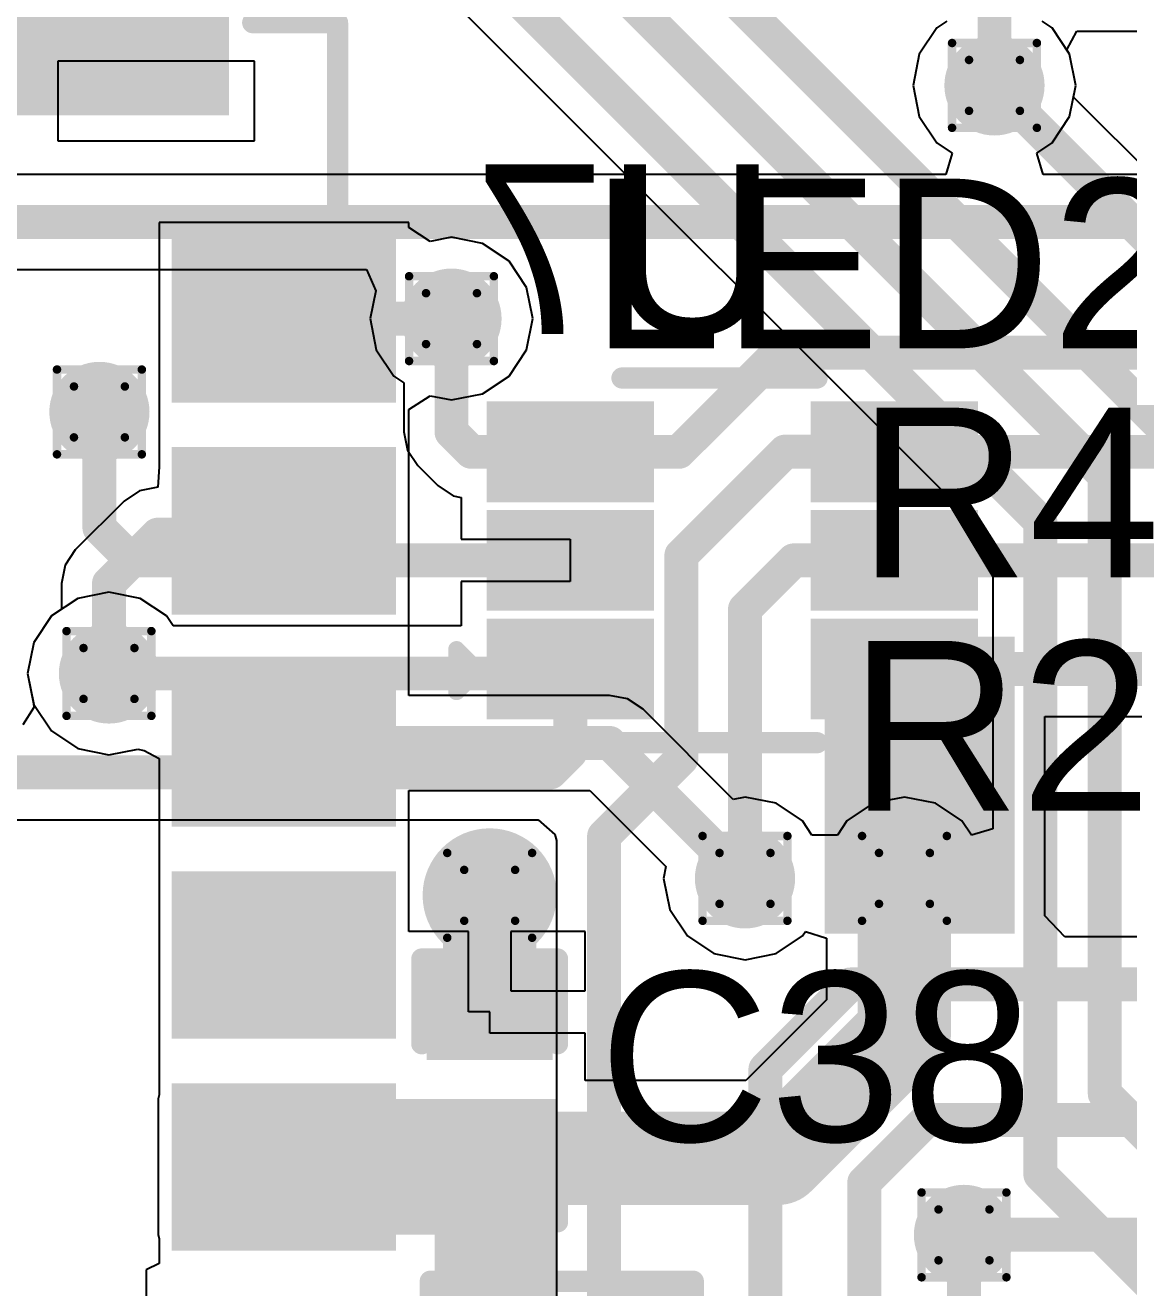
# Model space of a CAD drawing. Header units: inches. Extents: x -8 to 208, y -3 to 109.
# Drawn here: x 13.42 to 20.03, y 31.56 to 39.12 of the extents above; entities that cross this region are included whole.
import ezdxf

# ---------------------------------------------------------------- set-up
doc = ezdxf.new("R2010")
doc.units = ezdxf.units.IN
for name, color, linetype in [('BottomLayer', 5, 'Continuous'), ('BottomOverlay', 54, 'Continuous'), ('BottomPaste', 16, 'Continuous'), ('BottomSolder', 6, 'Continuous'), ('DrillDrawing', 1, 'Continuous'), ('TopLayer', 1, 'Continuous'), ('TopOverlay', 2, 'Continuous'), ('TopPaste', 8, 'Continuous'), ('TopSolder', 216, 'Continuous'), ('ViaHoleLayer', 16, 'Continuous')]:
    doc.layers.add(name, color=color, linetype=linetype)
doc.styles.add('Arial', font='', dxfattribs={"height": 0.2})
doc.styles.get('Arial').set_extended_font_data('Arial')

# ---------------------------------------------------------------- blocks, each defined once
blk = doc.blocks.new('XKNANO_113_9')
at = {"layer": 'TopLayer'}
for points in [[(-5.23000097, 7.31000189), (-4.43000003, 7.31000189), (-4.43000003, 6.17000163), (-5.23000097, 6.17000163)], [(-3.96000097, 7.31000189), (-3.16000003, 7.31000189), (-3.16000003, 6.17000163), (-3.96000097, 6.17000163)], [(-2.69000097, 7.31000189), (-1.89000003, 7.31000189), (-1.89000003, 6.17000163), (-2.69000097, 6.17000163)], [(-1.42000097, 7.31000189), (-0.6200000299999999, 7.31000189), (-0.6200000299999999, 6.17000163), (-1.42000097, 6.17000163)], [(-0.15000097, 7.31000189), (0.64999997, 7.31000189), (0.64999997, 6.17000163), (-0.15000097, 6.17000163)], [(-6.850000269999999, 6.31000262), (-6.149999129999999, 6.31000262), (-6.149999129999999, 4.21000174), (-6.850000269999999, 4.21000174)]]:
    blk.add_hatch(color=1, dxfattribs=at).paths.add_polyline_path(points)
at = {"layer": 'TopPaste'}
for points in [[(-5.23000097, 7.31000189), (-4.43000003, 7.31000189), (-4.43000003, 6.17000163), (-5.23000097, 6.17000163)], [(-3.96000097, 7.31000189), (-3.16000003, 7.31000189), (-3.16000003, 6.17000163), (-3.96000097, 6.17000163)], [(-2.69000097, 7.31000189), (-1.89000003, 7.31000189), (-1.89000003, 6.17000163), (-2.69000097, 6.17000163)], [(-1.42000097, 7.31000189), (-0.6200000299999999, 7.31000189), (-0.6200000299999999, 6.17000163), (-1.42000097, 6.17000163)], [(-0.15000097, 7.31000189), (0.64999997, 7.31000189), (0.64999997, 6.17000163), (-0.15000097, 6.17000163)], [(-6.850000269999999, 6.31000262), (-6.149999129999999, 6.31000262), (-6.149999129999999, 4.21000174), (-6.850000269999999, 4.21000174)]]:
    blk.add_hatch(color=8, dxfattribs=at).paths.add_polyline_path(points)
at = {"layer": 'TopSolder'}
for points in [[(-5.331600969999999, 7.41160189), (-4.328400029999999, 7.41160189), (-4.328400029999999, 6.068401629999999), (-5.331600969999999, 6.068401629999999)], [(-4.06160097, 7.41160189), (-3.05840003, 7.41160189), (-3.05840003, 6.068401629999999), (-4.06160097, 6.068401629999999)], [(-2.79160097, 7.41160189), (-1.78840003, 7.41160189), (-1.78840003, 6.068401629999999), (-2.79160097, 6.068401629999999)], [(-1.52160097, 7.41160189), (-0.5184000299999999, 7.41160189), (-0.5184000299999999, 6.068401629999999), (-1.52160097, 6.068401629999999)], [(-0.25160097, 7.41160189), (0.75159997, 7.41160189), (0.75159997, 6.068401629999999), (-0.25160097, 6.068401629999999)], [(-6.951600269999999, 6.41160262), (-6.04839913, 6.41160262), (-6.04839913, 4.10840174), (-6.951600269999999, 4.10840174)]]:
    blk.add_hatch(color=216, dxfattribs=at).paths.add_polyline_path(points)
at = {"layer": 'TopOverlay', "const_width": 0.127}
for points in [[(-5.460999999999999, 7.0612), (-6.604, 7.0612)], [(-6.604, 6.553199999999999), (-6.604, 7.0612)]]:
    blk.add_lwpolyline(points, dxfattribs=at)
at = {"layer": 'TopOverlay', "const_width": 0.0635}
for points in [[(-6.635749999999999, 7.0612, 1), (-6.572249999999999, 7.0612, 1)], [(-6.635749999999999, 7.0612, 1), (-6.572249999999999, 7.0612, 1)], [(-5.49275, 7.0612, 1), (-5.42925, 7.0612, 1)], [(-6.635749999999999, 6.553199999999999, 1), (-6.572249999999999, 6.553199999999999, 1)]]:
    blk.add_lwpolyline(points, format="xyb", close=True, dxfattribs=at)
blk = doc.blocks.new('SOT_363_B_17')
at = {"layer": 'BottomLayer'}
for points in [[(-1.37000107, 0.4499991), (-1.37000107, 0.8499983), (-0.57000013, 0.8499983), (-0.57000013, 0.4499991)], [(0.57000013, 0.4499991), (0.57000013, 0.8499983), (1.37000107, 0.8499983), (1.37000107, 0.4499991)], [(-1.37000107, -0.1999996), (-1.37000107, 0.1999996), (-0.57000013, 0.1999996), (-0.57000013, -0.1999996)], [(0.57000013, -0.2000021399999999), (0.57000013, 0.19999706), (1.37000107, 0.1999970599999999), (1.37000107, -0.2000021400000001)], [(-1.37000107, -0.8500008399999999), (-1.37000107, -0.4500016399999999), (-0.57000013, -0.4500016399999999), (-0.57000013, -0.8500008399999999)], [(0.57000013, -0.8500008399999999), (0.57000013, -0.4500016399999999), (1.37000107, -0.4500016399999999), (1.37000107, -0.8500008399999999)]]:
    blk.add_hatch(color=5, dxfattribs=at).paths.add_polyline_path(points)
at = {"layer": 'BottomPaste'}
for points in [[(-1.37000107, 0.4499991), (-1.37000107, 0.8499983), (-0.57000013, 0.8499983), (-0.57000013, 0.4499991)], [(0.57000013, 0.4499991), (0.57000013, 0.8499983), (1.37000107, 0.8499983), (1.37000107, 0.4499991)], [(-1.37000107, -0.1999996), (-1.37000107, 0.1999996), (-0.57000013, 0.1999996), (-0.57000013, -0.1999996)], [(0.57000013, -0.2000021399999999), (0.57000013, 0.19999706), (1.37000107, 0.1999970599999999), (1.37000107, -0.2000021400000001)], [(-1.37000107, -0.8500008399999999), (-1.37000107, -0.4500016399999999), (-0.57000013, -0.4500016399999999), (-0.57000013, -0.8500008399999999)], [(0.57000013, -0.8500008399999999), (0.57000013, -0.4500016399999999), (1.37000107, -0.4500016399999999), (1.37000107, -0.8500008399999999)]]:
    blk.add_hatch(color=16, dxfattribs=at).paths.add_polyline_path(points)
at = {"layer": 'BottomSolder'}
for points in [[(-1.47160107, 0.3483991), (-1.47160107, 0.9515982999999999), (-0.46840013, 0.9515982999999999), (-0.46840013, 0.3483991)], [(0.46840013, 0.3483991), (0.46840013, 0.9515982999999999), (1.47160107, 0.9515982999999999), (1.47160107, 0.3483991)], [(-1.47160107, -0.3015996), (-1.47160107, 0.3015996), (-0.46840013, 0.3015996), (-0.46840013, -0.3015996)], [(0.46840013, -0.30160214), (0.46840013, 0.30159706), (1.47160107, 0.3015970599999999), (1.47160107, -0.30160214)], [(-1.47160107, -0.95160084), (-1.47160107, -0.34840164), (-0.46840013, -0.34840164), (-0.46840013, -0.95160084)], [(0.46840013, -0.95160084), (0.46840013, -0.34840164), (1.47160107, -0.34840164), (1.47160107, -0.95160084)]]:
    blk.add_hatch(color=6, dxfattribs=at).paths.add_polyline_path(points)
at = {"layer": 'BottomOverlay'}
for points, const_width in [([(-0.6604, 1.09219746), (0.508, 1.09219746)], 0.127), ([(-1.651, -0.5334), (-1.524, -0.6604)], 0.0999998), ([(-1.651, -0.7874), (-1.651, -0.5334)], 0.0999998), ([(-1.651, -0.7874), (-1.524, -0.6604)], 0.0999998), ([(-0.6604, -1.0922), (0.508, -1.0922)], 0.127)]:
    blk.add_lwpolyline(points, dxfattribs=dict(at, const_width=const_width))
for points, const_width in [([(-0.6921499999999999, 1.09219746, 1), (-0.62865, 1.09219746, 1)], 0.0635), ([(0.47625, 1.09219746, 1), (0.5397500000000001, 1.09219746, 1)], 0.0635), ([(-1.67599868, -0.5334, 1), (-1.62600132, -0.5334, 1)], 0.0499999), ([(-1.67599868, -0.5334, 1), (-1.62600132, -0.5334, 1)], 0.0499999), ([(-1.54899868, -0.6604, 1), (-1.49900132, -0.6604, 1)], 0.0499999), ([(-1.54899868, -0.6604, 1), (-1.49900132, -0.6604, 1)], 0.0499999), ([(-1.67599868, -0.7874, 1), (-1.62600132, -0.7874, 1)], 0.0499999), ([(-1.67599868, -0.7874, 1), (-1.62600132, -0.7874, 1)], 0.0499999), ([(-0.6921499999999999, -1.0922, 1), (-0.62865, -1.0922, 1)], 0.0635), ([(0.47625, -1.0922, 1), (0.5397500000000001, -1.0922, 1)], 0.0635)]:
    blk.add_lwpolyline(points, format="xyb", close=True, dxfattribs=dict(at, const_width=const_width))
blk = doc.blocks.new('R___0402_44')
at = {"layer": 'TopLayer'}
for points in [[(-0.6985, -0.3175), (-0.6985, 0.3175), (-0.2412999999999999, 0.3175), (-0.2413, -0.3175)], [(0.2412999999999999, -0.3175), (0.2413, 0.3175), (0.6985, 0.3175), (0.6985, -0.3175)]]:
    blk.add_hatch(color=1, dxfattribs=at).paths.add_polyline_path(points)
at = {"layer": 'TopPaste'}
for points in [[(-0.6985, -0.3175), (-0.6985, 0.3175), (-0.2412999999999999, 0.3175), (-0.2413, -0.3175)], [(0.2412999999999999, -0.3175), (0.2413, 0.3175), (0.6985, 0.3175), (0.6985, -0.3175)]]:
    blk.add_hatch(color=8, dxfattribs=at).paths.add_polyline_path(points)
at = {"layer": 'TopSolder'}
for points in [[(-0.75350116, -0.37250116), (-0.75350116, 0.37250116), (-0.1862988399999999, 0.37250116), (-0.18629884, -0.37250116)], [(0.1862988399999999, -0.37250116), (0.18629884, 0.37250116), (0.75350116, 0.37250116), (0.75350116, -0.37250116)]]:
    blk.add_hatch(color=216, dxfattribs=at).paths.add_polyline_path(points)
at = {"layer": 'TopOverlay'}
for points, const_width in [([(-0.7874, -0.4064), (-0.7874, 0.4064)], 0.127), ([(-0.7874, 0.4064), (0.7874, 0.4064)], 0.127), ([(0.7874, -0.4064), (0.7874, 0.4064)], 0.127), ([(-0.7874, -0.4064), (0.7874, -0.4064)], 0.127), ([(-0.8128, -0.4318), (0.8128, -0.4318)], 0.0032258)]:
    blk.add_lwpolyline(points, dxfattribs=dict(at, const_width=const_width))
for points, const_width in [([(-0.8191499999999999, 0.4064, 1), (-0.7556499999999999, 0.4064, 1)], 0.0635), ([(-0.8191499999999999, 0.4064, 1), (-0.7556499999999999, 0.4064, 1)], 0.0635), ([(0.7556499999999999, 0.4064, 1), (0.8191499999999999, 0.4064, 1)], 0.0635), ([(0.7556499999999999, 0.4064, 1), (0.8191499999999999, 0.4064, 1)], 0.0635), ([(-0.8191499999999999, -0.4064, 1), (-0.7556499999999999, -0.4064, 1)], 0.0635), ([(-0.8191499999999999, -0.4064, 1), (-0.7556499999999999, -0.4064, 1)], 0.0635), ([(0.7556499999999999, -0.4064, 1), (0.8191499999999999, -0.4064, 1)], 0.0635), ([(0.7556499999999999, -0.4064, 1), (0.8191499999999999, -0.4064, 1)], 0.0635), ([(-0.81360518, -0.4318, 1), (-0.8119948199999999, -0.4318, 1)], 0.0016129), ([(0.8119948199999999, -0.4318, 1), (0.81360518, -0.4318, 1)], 0.0016129)]:
    blk.add_lwpolyline(points, format="xyb", close=True, dxfattribs=dict(at, const_width=const_width))
blk = doc.blocks.new('C___0402_122')
at = {"layer": 'TopLayer'}
for points in [[(-0.6985, -0.3175), (-0.6985, 0.3175), (-0.2412999999999999, 0.3175), (-0.2413, -0.3175)], [(0.2412999999999999, -0.3175), (0.2413, 0.3175), (0.6985, 0.3175), (0.6985, -0.3175)]]:
    blk.add_hatch(color=1, dxfattribs=at).paths.add_polyline_path(points)
at = {"layer": 'TopPaste'}
for points in [[(-0.6985, -0.3175), (-0.6985, 0.3175), (-0.2412999999999999, 0.3175), (-0.2413, -0.3175)], [(0.2412999999999999, -0.3175), (0.2413, 0.3175), (0.6985, 0.3175), (0.6985, -0.3175)]]:
    blk.add_hatch(color=8, dxfattribs=at).paths.add_polyline_path(points)
at = {"layer": 'TopSolder'}
for points in [[(-0.7584998799999999, -0.37749988), (-0.7584998799999999, 0.37749988), (-0.18130012, 0.37749988), (-0.18130012, -0.37749988)], [(0.18130012, -0.37749988), (0.18130012, 0.37749988), (0.7584998799999999, 0.37749988), (0.7584998799999999, -0.37749988)]]:
    blk.add_hatch(color=216, dxfattribs=at).paths.add_polyline_path(points)
at = {"layer": 'TopOverlay', "const_width": 0.127}
for points in [[(-0.7874, 0.4064), (-0.2794, 0.4064)], [(-0.7874, 0.4064), (-0.7874, -0.4064)], [(0.2794, 0.4064), (0.7874, 0.4064)], [(0.7874, 0.4064), (0.7874, -0.4064)], [(-0.7874, -0.4064), (-0.2794, -0.4064)], [(0.2794, -0.4064), (0.7874, -0.4064)]]:
    blk.add_lwpolyline(points, dxfattribs=at)
at = {"layer": 'TopOverlay', "const_width": 0.0635}
for points in [[(-0.8191499999999999, 0.4064, 1), (-0.7556499999999999, 0.4064, 1)], [(-0.8191499999999999, 0.4064, 1), (-0.7556499999999999, 0.4064, 1)], [(-0.31115, 0.4064, 1), (-0.24765, 0.4064, 1)], [(0.24765, 0.4064, 1), (0.31115, 0.4064, 1)], [(0.7556499999999999, 0.4064, 1), (0.8191499999999999, 0.4064, 1)], [(0.7556499999999999, 0.4064, 1), (0.8191499999999999, 0.4064, 1)], [(-0.8191499999999999, -0.4064, 1), (-0.7556499999999999, -0.4064, 1)], [(-0.8191499999999999, -0.4064, 1), (-0.7556499999999999, -0.4064, 1)], [(-0.31115, -0.4064, 1), (-0.24765, -0.4064, 1)], [(0.24765, -0.4064, 1), (0.31115, -0.4064, 1)], [(0.7556499999999999, -0.4064, 1), (0.8191499999999999, -0.4064, 1)], [(0.7556499999999999, -0.4064, 1), (0.8191499999999999, -0.4064, 1)]]:
    blk.add_lwpolyline(points, format="xyb", close=True, dxfattribs=at)

msp = doc.modelspace()

# ---------------------------------------------------------------- hatches: boundary and pattern name
at = {"layer": 'BottomLayer'}
h = msp.add_hatch(color=5, dxfattribs=at)
edge = h.paths.add_edge_path()
edge.add_arc((19.2278, 38.7604), 0.2999994, 0, 360)
h = msp.add_hatch(color=5, dxfattribs=at)
edge = h.paths.add_edge_path()
edge.add_arc((15.9766, 37.3634), 0.2999994, 0, 360)
h = msp.add_hatch(color=5, dxfattribs=at)
edge = h.paths.add_edge_path()
edge.add_arc((13.8684, 36.8046), 0.2999994, 0, 360)
h = msp.add_hatch(color=5, dxfattribs=at)
edge = h.paths.add_edge_path()
edge.add_arc((13.92565922, 35.23797626), 0.2999994, 0, 360)
msp.add_hatch(color=5, dxfattribs=at).paths.add_polyline_path([(18.2118, 33.6804), (19.34835348, 33.6804), (19.34835348, 35.4584), (18.2118, 35.4584)])
h = msp.add_hatch(color=5, dxfattribs=at)
edge = h.paths.add_edge_path()
edge.add_arc((17.7340006, 34.0106), 0.2999994, 0, 360)
h = msp.add_hatch(color=5, dxfattribs=at)
edge = h.paths.add_edge_path()
edge.add_arc((18.68871802, 34.0106), 0.2999994, 0, 360)
h = msp.add_hatch(color=5, dxfattribs=at)
edge = h.paths.add_edge_path()
edge.add_arc((16.2052, 33.909), 0.2999994, 0, 360)
h = msp.add_hatch(color=5, dxfattribs=at)
edge = h.paths.add_edge_path()
edge.add_arc((19.0451994, 31.8752093), 0.2999994, 0, 360)
at = {"layer": 'BottomSolder'}
h = msp.add_hatch(color=6, dxfattribs=at)
edge = h.paths.add_edge_path()
edge.add_arc((16.2052, 33.909), 0.4015993999999999, 0, 360)
at = {"layer": 'TopLayer'}
h = msp.add_hatch(color=1, dxfattribs=at)
edge = h.paths.add_edge_path()
edge.add_arc((19.2278, 38.7604), 0.2999994, 0, 360)
h = msp.add_hatch(color=1, dxfattribs=at)
edge = h.paths.add_edge_path()
edge.add_arc((15.9766, 37.3634), 0.2999994, 0, 360)
h = msp.add_hatch(color=1, dxfattribs=at)
edge = h.paths.add_edge_path()
edge.add_arc((13.8684, 36.8046), 0.2999994, 0, 360)
h = msp.add_hatch(color=1, dxfattribs=at)
edge = h.paths.add_edge_path()
edge.add_arc((13.92565922, 35.23797626), 0.2999994, 0, 360)
h = msp.add_hatch(color=1, dxfattribs=at)
edge = h.paths.add_edge_path()
edge.add_arc((17.7340006, 34.0106), 0.2999994, 0, 360)
h = msp.add_hatch(color=1, dxfattribs=at)
edge = h.paths.add_edge_path()
edge.add_arc((18.68871802, 34.0106), 0.2999994, 0, 360)
h = msp.add_hatch(color=1, dxfattribs=at)
edge = h.paths.add_edge_path()
edge.add_arc((16.2052, 33.909), 0.2999994, 0, 360)
for points in [[(14.4018, 31.877), (16.5862, 31.877), (16.5862, 32.6898), (14.4018, 32.6898)], [(15.875, 30.734), (16.6116, 30.734), (16.6116, 32.6898), (15.875, 32.6898)]]:
    msp.add_hatch(color=1, dxfattribs=at).paths.add_polyline_path(points)
h = msp.add_hatch(color=1, dxfattribs=at)
edge = h.paths.add_edge_path()
edge.add_arc((19.0451994, 31.8752093), 0.2999994, 0, 360)
at = {"layer": 'TopSolder'}
h = msp.add_hatch(color=216, dxfattribs=at)
edge = h.paths.add_edge_path()
edge.add_arc((16.2052, 33.909), 0.4015993999999999, 0, 360)
at = {"layer": 'ViaHoleLayer'}
h = msp.add_hatch(color=16, dxfattribs=at)
edge = h.paths.add_edge_path()
edge.add_arc((19.2278, 38.7604), 0.1499997, 0, 360)
h = msp.add_hatch(color=16, dxfattribs=at)
edge = h.paths.add_edge_path()
edge.add_arc((15.9766, 37.3634), 0.1499997, 0, 360)
h = msp.add_hatch(color=16, dxfattribs=at)
edge = h.paths.add_edge_path()
edge.add_arc((13.8684, 36.8046), 0.1499997, 0, 360)
h = msp.add_hatch(color=16, dxfattribs=at)
edge = h.paths.add_edge_path()
edge.add_arc((13.92565922, 35.23797626), 0.1499997, 0, 360)
h = msp.add_hatch(color=16, dxfattribs=at)
edge = h.paths.add_edge_path()
edge.add_arc((17.7340006, 34.0106), 0.1499997, 0, 360)
h = msp.add_hatch(color=16, dxfattribs=at)
edge = h.paths.add_edge_path()
edge.add_arc((18.68871802, 34.0106), 0.1499997, 0, 360)
h = msp.add_hatch(color=16, dxfattribs=at)
edge = h.paths.add_edge_path()
edge.add_arc((16.2052, 33.909), 0.1499997, 0, 360)
h = msp.add_hatch(color=16, dxfattribs=at)
edge = h.paths.add_edge_path()
edge.add_arc((19.0451994, 31.8752093), 0.1499997, 0, 360)

# ---------------------------------------------------------------- linework, layer by layer
at = {"layer": 'BottomLayer'}
for p, q in [((18.8833252, 39.1048748), (18.7777247, 38.94682838)), ((18.9429263, 39.14469691999999), (18.8833252, 39.1048748)), ((19.5722748, 39.1048748), (19.5126737, 39.14469691999999)), ((19.6778753, 38.94682838), (19.5722748, 39.1048748)), ((18.7777247, 38.94682838), (18.7406407, 38.7604)), ((19.7149593, 38.7604), (19.6778753, 38.94682838)), ((18.7406407, 38.7604), (18.7777247, 38.57397162)), ((19.6778753, 38.57397162), (19.7149593, 38.7604)), ((18.7777247, 38.57397162), (18.8833252, 38.4159252)), ((19.5722748, 38.4159252), (19.6778753, 38.57397162)), ((18.8833252, 38.4159252), (18.97499634, 38.3546731)), ((18.97499634, 38.3546731), (18.93647216, 38.2276731)), ((19.48060366, 38.3546731), (19.5722748, 38.4159252)), ((19.51912784, 38.2276731), (19.48060366, 38.3546731)), ((18.93647216, 38.2276731), (9.5202121, 38.2276731)), ((20.14651546, 38.2276731), (19.51912784, 38.2276731)), ((9.638200179999998, 37.6579257), (15.4685365, 37.6579257)), ((15.4685365, 37.6579257), (15.5227655, 37.53092316)), ((15.5227655, 37.53092316), (15.4894407, 37.3634)), ((15.4894407, 37.3634), (15.5265247, 37.17697162)), ((15.5265247, 37.17697162), (15.6321252, 37.0189252)), ((15.6321252, 37.0189252), (15.6917263, 36.97910307999999)), ((15.6917263, 36.97910307999999), (15.6917263, 36.68464342)), ((15.6917263, 36.68464342), (15.69172376, 36.68463071999999)), ((15.69172376, 36.68463071999999), (15.71341028, 36.57561392)), ((15.71341028, 36.57561392), (15.77516276, 36.48319348)), ((15.77516276, 36.48319348), (15.8941897, 36.36416908)), ((15.8941897, 36.36416908), (15.89419478, 36.36416146)), ((15.89419478, 36.36416146), (15.98661522, 36.30240898)), ((15.98661522, 36.30240898), (16.0338008, 36.29302368)), ((16.0338008, 36.29302368), (16.0338008, 36.0426)), ((16.0338008, 36.0426), (16.6878, 36.0426)), ((16.6878, 36.0426), (16.6878, 35.7886)), ((16.6878, 35.7886), (16.0338008, 35.7886)), ((16.0338008, 35.7886), (16.0338008, 35.52284995999999)), ((13.92565922, 35.72513556), (13.73923084, 35.68805156)), ((14.1120876, 35.68805156), (13.92565922, 35.72513556)), ((13.73923084, 35.68805156), (13.58118442, 35.58245106)), ((14.27013402, 35.58245106), (14.1120876, 35.68805156)), ((13.58118442, 35.58245106), (13.47558392, 35.42440464)), ((14.30995614, 35.52284995999999), (14.27013402, 35.58245106)), ((16.0338008, 35.52284995999999), (14.30995614, 35.52284995999999)), ((13.47558392, 35.42440464), (13.43849992, 35.23797626)), ((13.43849992, 35.23797626), (13.47440536, 35.0574737)), ((13.4758938, 35.03505819999999), (13.4103364, 34.93047369999999)), ((13.47440536, 35.0574737), (13.4758938, 35.03505819999999)), ((19.52963836, 33.78717652), (19.52963836, 34.98072506)), ((19.52963836, 34.98072506), (60.01302703999999, 34.98072506)), ((13.33714122, 34.3607263), (16.49510036, 34.3607263)), ((16.49510036, 34.3607263), (16.59505444, 34.27279911999999)), ((16.59505444, 34.27279911999999), (16.60530842, 34.23850404)), ((16.60530842, 34.23850404), (16.60530842, 30.67338036)), ((19.64826144, 33.66017398), (19.52963836, 33.78717652)), ((60.14719999999999, 33.66017651999999), (19.64826144, 33.66017398))]:
    msp.add_line(p, q, dxfattribs=at)
for points, const_width in [([(19.2278, 38.7604), (19.2278, 41.2242)], 0.2032), ([(9.5201994, 37.9427994), (20.14652816, 37.9427994)], 0.2032), ([(15.9766, 36.68463071999999), (15.9766, 37.3634)], 0.2032), ([(17.3377987, 36.5655987), (17.93239746, 37.16019746)], 0.2032), ([(17.93239746, 37.16019746), (58.6994, 37.1602)], 0.2032), ([(13.8684, 36.11080407999999), (13.8684, 36.8046)], 0.2032), ([(15.9766, 36.68463071999999), (16.09563202, 36.5655987)], 0.2032), ([(16.09563202, 36.5655987), (17.3377987, 36.5655987)], 0.2032), ([(17.3530006, 35.9458006), (17.97430492, 36.56710492)], 0.2032), ([(17.97430492, 36.56710492), (18.62628736, 36.56710492)], 0.2032), ([(18.62628736, 36.56710492), (18.62779104, 36.56560124)], 0.2032), ([(18.62779104, 36.56560124), (59.49638596, 36.56560124)], 0.2032), ([(13.8684, 36.11080407999999), (14.06360408, 35.9156)], 0.2032), ([(14.06360408, 35.9156), (16.6878, 35.9156)], 0.2032), ([(17.3530006, 34.7266006), (17.3530006, 35.9458006)], 0.2032), ([(17.7340006, 35.62356604), (18.02603202, 35.91559746)], 0.2032), ([(18.02603202, 35.91559746), (18.6278012, 35.91559746)], 0.2032), ([(18.6278012, 35.91559746), (60.31922912, 35.91559746)], 0.2032), ([(17.7340006, 34.0106), (17.7340006, 35.62356604)], 0.2032), ([(18.81891842, 35.26559876), (18.86651802, 35.21799916)], 0.3048), ([(13.92565922, 35.23797626), (16.6878, 35.23797626)], 0.2032), ([(16.6878, 34.76463202), (16.6878, 35.26559876)], 0.2032), ([(18.6278012, 35.26559876), (18.81891842, 35.26559876)], 0.2032), ([(18.86651802, 34.06708198), (18.86651802, 35.21799916)], 0.3048), ([(18.81891842, 35.26559876), (60.13102782, 35.26559876)], 0.2032), ([(16.56876798, 34.6456), (16.6878, 34.76463202)], 0.2032), ([(16.89018212, 34.26378212), (17.3530006, 34.7266006)], 0.2032), ([(9.4742, 34.6456), (16.56876798, 34.6456)], 0.2032), ([(16.89018212, 30.55538212), (16.89018212, 34.26378212)], 0.2032), ([(17.8562, 32.8676), (18.36390028, 33.37530028)], 0.2032), ([(18.36390028, 33.37530028), (60.53149692, 33.37530282)], 0.2032), ([(17.8562, 29.7434), (17.8562, 32.8676)], 0.2032), ([(18.44801746, 32.18941746), (18.82139746, 32.56279746)], 0.2032), ([(18.82139746, 32.56279746), (60.325, 32.5628)], 0.2032), ([(18.44801746, 31.1658), (18.44801746, 32.18941746)], 0.2032), ([(19.0451994, 31.8752093), (19.0451994, 31.877)], 0.2032), ([(19.0451994, 31.877), (59.05197231999999, 31.877)], 0.2032)]:
    msp.add_lwpolyline(points, dxfattribs=dict(at, const_width=const_width))
for points, const_width in [([(19.177, 38.7604, 1), (19.2786, 38.7604, 1)], 0.1016), ([(15.9258, 37.3634, 1), (16.0274, 37.3634, 1)], 0.1016), ([(17.88159746, 37.16019746, 1), (17.98319746, 37.16019746, 1)], 0.1016), ([(17.88159746, 37.16019746, 1), (17.98319746, 37.16019746, 1)], 0.1016), ([(13.8176, 36.8046, 1), (13.9192, 36.8046, 1)], 0.1016), ([(15.9258, 36.68463071999999, 1), (16.0274, 36.68463071999999, 1)], 0.1016), ([(15.9258, 36.68463071999999, 1), (16.0274, 36.68463071999999, 1)], 0.1016), ([(16.04483202, 36.5655987, 1), (16.14643202, 36.5655987, 1)], 0.1016), ([(16.04483202, 36.5655987, 1), (16.14643202, 36.5655987, 1)], 0.1016), ([(17.2869987, 36.5655987, 1), (17.3885987, 36.5655987, 1)], 0.1016), ([(17.2869987, 36.5655987, 1), (17.3885987, 36.5655987, 1)], 0.1016), ([(17.92350492, 36.56710492, 1), (18.02510492, 36.56710492, 1)], 0.1016), ([(17.92350492, 36.56710492, 1), (18.02510492, 36.56710492, 1)], 0.1016), ([(18.57548736, 36.56710492, 1), (18.67708736, 36.56710492, 1)], 0.1016), ([(18.57548736, 36.56710492, 1), (18.67708736, 36.56710492, 1)], 0.1016), ([(18.57699104, 36.56560124, 1), (18.67859104, 36.56560124, 1)], 0.1016), ([(18.57699104, 36.56560124, 1), (18.67859104, 36.56560124, 1)], 0.1016), ([(13.8176, 36.11080407999999, 1), (13.9192, 36.11080407999999, 1)], 0.1016), ([(13.8176, 36.11080407999999, 1), (13.9192, 36.11080407999999, 1)], 0.1016), ([(14.01280408, 35.9156, 1), (14.11440408, 35.9156, 1)], 0.1016), ([(14.01280408, 35.9156, 1), (14.11440408, 35.9156, 1)], 0.1016), ([(16.637, 35.9156, 1), (16.7386, 35.9156, 1)], 0.1016), ([(17.3022006, 35.9458006, 1), (17.4038006, 35.9458006, 1)], 0.1016), ([(17.3022006, 35.9458006, 1), (17.4038006, 35.9458006, 1)], 0.1016), ([(17.97523202, 35.91559746, 1), (18.07683202, 35.91559746, 1)], 0.1016), ([(17.97523202, 35.91559746, 1), (18.07683202, 35.91559746, 1)], 0.1016), ([(18.5770012, 35.91559746, 1), (18.6786012, 35.91559746, 1)], 0.1016), ([(18.5770012, 35.91559746, 1), (18.6786012, 35.91559746, 1)], 0.1016), ([(17.6832006, 35.62356604, 1), (17.7848006, 35.62356604, 1)], 0.1016), ([(17.6832006, 35.62356604, 1), (17.7848006, 35.62356604, 1)], 0.1016), ([(18.74271842, 35.26559876, 1), (18.89511842, 35.26559876, 1)], 0.1524), ([(13.87485922, 35.23797626, 1), (13.97645922, 35.23797626, 1)], 0.1016), ([(16.637, 35.26559876, 1), (16.7386, 35.26559876, 1)], 0.1016), ([(16.637, 35.23797626, 1), (16.7386, 35.23797626, 1)], 0.1016), ([(18.5770012, 35.26559876, 1), (18.6786012, 35.26559876, 1)], 0.1016), ([(18.79031802, 35.21799916, 1), (18.94271802, 35.21799916, 1)], 0.1524), ([(18.79031802, 35.21799916, 1), (18.94271802, 35.21799916, 1)], 0.1524), ([(18.76811842, 35.26559876, 1), (18.86971842, 35.26559876, 1)], 0.1016), ([(18.76811842, 35.26559876, 1), (18.86971842, 35.26559876, 1)], 0.1016), ([(16.637, 34.76463202, 1), (16.7386, 34.76463202, 1)], 0.1016), ([(16.637, 34.76463202, 1), (16.7386, 34.76463202, 1)], 0.1016), ([(17.3022006, 34.7266006, 1), (17.4038006, 34.7266006, 1)], 0.1016), ([(17.3022006, 34.7266006, 1), (17.4038006, 34.7266006, 1)], 0.1016), ([(16.51796798, 34.6456, 1), (16.61956798, 34.6456, 1)], 0.1016), ([(16.51796798, 34.6456, 1), (16.61956798, 34.6456, 1)], 0.1016), ([(16.83938212, 34.26378212, 1), (16.94098212, 34.26378212, 1)], 0.1016), ([(16.83938212, 34.26378212, 1), (16.94098212, 34.26378212, 1)], 0.1016), ([(18.79031802, 34.06708198, 1), (18.94271802, 34.06708198, 1)], 0.1524), ([(17.6832006, 34.0106, 1), (17.7848006, 34.0106, 1)], 0.1016), ([(18.31310028, 33.37530028, 1), (18.41470028, 33.37530028, 1)], 0.1016), ([(18.31310028, 33.37530028, 1), (18.41470028, 33.37530028, 1)], 0.1016), ([(17.8054, 32.8676, 1), (17.907, 32.8676, 1)], 0.1016), ([(17.8054, 32.8676, 1), (17.907, 32.8676, 1)], 0.1016), ([(18.77059746, 32.56279746, 1), (18.87219746, 32.56279746, 1)], 0.1016), ([(18.77059746, 32.56279746, 1), (18.87219746, 32.56279746, 1)], 0.1016), ([(18.39721746, 32.18941746, 1), (18.49881746, 32.18941746, 1)], 0.1016), ([(18.39721746, 32.18941746, 1), (18.49881746, 32.18941746, 1)], 0.1016), ([(18.9943994, 31.877, 1), (19.0959994, 31.877, 1)], 0.1016), ([(18.9943994, 31.877, 1), (19.0959994, 31.877, 1)], 0.1016), ([(18.9943994, 31.8752093, 1), (19.0959994, 31.8752093, 1)], 0.1016)]:
    msp.add_lwpolyline(points, format="xyb", close=True, dxfattribs=dict(at, const_width=const_width))
at = {"layer": 'DrillDrawing', "const_width": 0.0508}
for points in [[(18.9738, 39.0144), (19.4818, 39.0144)], [(18.9738, 38.5064), (18.9738, 39.0144)], [(19.4818, 38.5064), (19.4818, 39.0144)], [(19.0754, 38.9128), (19.3802, 38.9128)], [(19.0754, 38.608), (19.0754, 38.9128)], [(19.3802, 38.608), (19.3802, 38.9128)], [(19.0754, 38.608), (19.3802, 38.608)], [(18.9738, 38.5064), (19.4818, 38.5064)], [(15.7226, 37.6174), (16.2306, 37.6174)], [(15.7226, 37.1094), (15.7226, 37.6174)], [(16.2306, 37.1094), (16.2306, 37.6174)], [(15.8242, 37.5158), (16.129, 37.5158)], [(15.8242, 37.211), (15.8242, 37.5158)], [(16.129, 37.211), (16.129, 37.5158)], [(15.8242, 37.211), (16.129, 37.211)], [(15.7226, 37.1094), (16.2306, 37.1094)], [(13.6144, 37.0586), (14.1224, 37.0586)], [(13.6144, 36.5506), (13.6144, 37.0586)], [(14.1224, 36.5506), (14.1224, 37.0586)], [(13.716, 36.957), (14.0208, 36.957)], [(13.716, 36.6522), (13.716, 36.957)], [(14.0208, 36.6522), (14.0208, 36.957)], [(13.716, 36.6522), (14.0208, 36.6522)], [(13.6144, 36.5506), (14.1224, 36.5506)], [(13.67165922, 35.49197625999999), (14.17965922, 35.49197625999999)], [(13.67165922, 34.98397626), (13.67165922, 35.49197625999999)], [(14.17965922, 34.98397626), (14.17965922, 35.49197625999999)], [(13.77325922, 35.39037626), (14.07805922, 35.39037626)], [(13.77325922, 35.08557626), (13.77325922, 35.39037626)], [(14.07805922, 35.08557626), (14.07805922, 35.39037626)], [(13.77325922, 35.08557626), (14.07805922, 35.08557626)], [(13.67165922, 34.98397626), (14.17965922, 34.98397626)], [(17.4800006, 34.26459999999999), (17.9880006, 34.26459999999999)], [(17.4800006, 33.7566), (17.4800006, 34.26459999999999)], [(17.9880006, 33.7566), (17.9880006, 34.26459999999999)], [(18.43471802, 34.26459999999999), (18.94271802, 34.26459999999999)], [(18.43471802, 33.7566), (18.43471802, 34.26459999999999)], [(18.94271802, 33.7566), (18.94271802, 34.26459999999999)], [(15.9512, 34.163), (16.4592, 34.163)], [(15.9512, 33.65499999999999), (15.9512, 34.163)], [(16.4592, 33.65499999999999), (16.4592, 34.163)], [(17.5816006, 34.163), (17.8864006, 34.163)], [(17.5816006, 33.8582), (17.5816006, 34.163)], [(17.8864006, 33.8582), (17.8864006, 34.163)], [(18.53631802, 34.163), (18.84111802, 34.163)], [(18.53631802, 33.8582), (18.53631802, 34.163)], [(18.84111802, 33.8582), (18.84111802, 34.163)], [(16.0528, 34.0614), (16.3576, 34.0614)], [(16.0528, 33.7566), (16.0528, 34.0614)], [(16.3576, 33.7566), (16.3576, 34.0614)], [(17.5816006, 33.8582), (17.8864006, 33.8582)], [(18.53631802, 33.8582), (18.84111802, 33.8582)], [(16.0528, 33.7566), (16.3576, 33.7566)], [(17.4800006, 33.7566), (17.9880006, 33.7566)], [(18.43471802, 33.7566), (18.94271802, 33.7566)], [(15.9512, 33.65499999999999), (16.4592, 33.65499999999999)], [(18.7911994, 32.1292093), (19.2991994, 32.1292093)], [(18.7911994, 31.6212093), (18.7911994, 32.1292093)], [(19.2991994, 31.6212093), (19.2991994, 32.1292093)], [(18.8927994, 32.0276093), (19.1975994, 32.0276093)], [(18.8927994, 31.7228093), (18.8927994, 32.0276093)], [(19.1975994, 31.7228093), (19.1975994, 32.0276093)], [(18.8927994, 31.7228093), (19.1975994, 31.7228093)], [(18.7911994, 31.6212093), (19.2991994, 31.6212093)]]:
    msp.add_lwpolyline(points, dxfattribs=at)
at = {"layer": 'DrillDrawing', "const_width": 0.0254}
for points in [[(18.9611, 39.0144, 1), (18.9865, 39.0144, 1)], [(18.9611, 39.0144, 1), (18.9865, 39.0144, 1)], [(19.4691, 39.0144, 1), (19.4945, 39.0144, 1)], [(19.4691, 39.0144, 1), (19.4945, 39.0144, 1)], [(19.0627, 38.9128, 1), (19.0881, 38.9128, 1)], [(19.0627, 38.9128, 1), (19.0881, 38.9128, 1)], [(19.3675, 38.9128, 1), (19.3929, 38.9128, 1)], [(19.3675, 38.9128, 1), (19.3929, 38.9128, 1)], [(19.0627, 38.608, 1), (19.0881, 38.608, 1)], [(19.0627, 38.608, 1), (19.0881, 38.608, 1)], [(19.3675, 38.608, 1), (19.3929, 38.608, 1)], [(19.3675, 38.608, 1), (19.3929, 38.608, 1)], [(18.9611, 38.5064, 1), (18.9865, 38.5064, 1)], [(18.9611, 38.5064, 1), (18.9865, 38.5064, 1)], [(19.4691, 38.5064, 1), (19.4945, 38.5064, 1)], [(19.4691, 38.5064, 1), (19.4945, 38.5064, 1)], [(15.7099, 37.6174, 1), (15.7353, 37.6174, 1)], [(15.7099, 37.6174, 1), (15.7353, 37.6174, 1)], [(16.2179, 37.6174, 1), (16.2433, 37.6174, 1)], [(16.2179, 37.6174, 1), (16.2433, 37.6174, 1)], [(15.8115, 37.5158, 1), (15.8369, 37.5158, 1)], [(15.8115, 37.5158, 1), (15.8369, 37.5158, 1)], [(16.1163, 37.5158, 1), (16.1417, 37.5158, 1)], [(16.1163, 37.5158, 1), (16.1417, 37.5158, 1)], [(15.8115, 37.211, 1), (15.8369, 37.211, 1)], [(15.8115, 37.211, 1), (15.8369, 37.211, 1)], [(16.1163, 37.211, 1), (16.1417, 37.211, 1)], [(16.1163, 37.211, 1), (16.1417, 37.211, 1)], [(15.7099, 37.1094, 1), (15.7353, 37.1094, 1)], [(15.7099, 37.1094, 1), (15.7353, 37.1094, 1)], [(16.2179, 37.1094, 1), (16.2433, 37.1094, 1)], [(16.2179, 37.1094, 1), (16.2433, 37.1094, 1)], [(13.6017, 37.0586, 1), (13.6271, 37.0586, 1)], [(13.6017, 37.0586, 1), (13.6271, 37.0586, 1)], [(14.1097, 37.0586, 1), (14.1351, 37.0586, 1)], [(14.1097, 37.0586, 1), (14.1351, 37.0586, 1)], [(13.7033, 36.957, 1), (13.7287, 36.957, 1)], [(13.7033, 36.957, 1), (13.7287, 36.957, 1)], [(14.0081, 36.957, 1), (14.0335, 36.957, 1)], [(14.0081, 36.957, 1), (14.0335, 36.957, 1)], [(13.7033, 36.6522, 1), (13.7287, 36.6522, 1)], [(13.7033, 36.6522, 1), (13.7287, 36.6522, 1)], [(14.0081, 36.6522, 1), (14.0335, 36.6522, 1)], [(14.0081, 36.6522, 1), (14.0335, 36.6522, 1)], [(13.6017, 36.5506, 1), (13.6271, 36.5506, 1)], [(13.6017, 36.5506, 1), (13.6271, 36.5506, 1)], [(14.1097, 36.5506, 1), (14.1351, 36.5506, 1)], [(14.1097, 36.5506, 1), (14.1351, 36.5506, 1)], [(13.65895922, 35.49197625999999, 1), (13.68435922, 35.49197625999999, 1)], [(13.65895922, 35.49197625999999, 1), (13.68435922, 35.49197625999999, 1)], [(14.16695922, 35.49197625999999, 1), (14.19235922, 35.49197625999999, 1)], [(14.16695922, 35.49197625999999, 1), (14.19235922, 35.49197625999999, 1)], [(13.76055922, 35.39037626, 1), (13.78595922, 35.39037626, 1)], [(13.76055922, 35.39037626, 1), (13.78595922, 35.39037626, 1)], [(14.06535922, 35.39037626, 1), (14.09075922, 35.39037626, 1)], [(14.06535922, 35.39037626, 1), (14.09075922, 35.39037626, 1)], [(13.76055922, 35.08557626, 1), (13.78595922, 35.08557626, 1)], [(13.76055922, 35.08557626, 1), (13.78595922, 35.08557626, 1)], [(14.06535922, 35.08557626, 1), (14.09075922, 35.08557626, 1)], [(14.06535922, 35.08557626, 1), (14.09075922, 35.08557626, 1)], [(13.65895922, 34.98397626, 1), (13.68435922, 34.98397626, 1)], [(13.65895922, 34.98397626, 1), (13.68435922, 34.98397626, 1)], [(14.16695922, 34.98397626, 1), (14.19235922, 34.98397626, 1)], [(14.16695922, 34.98397626, 1), (14.19235922, 34.98397626, 1)], [(17.4673006, 34.26459999999999, 1), (17.4927006, 34.26459999999999, 1)], [(17.4673006, 34.26459999999999, 1), (17.4927006, 34.26459999999999, 1)], [(17.9753006, 34.26459999999999, 1), (18.0007006, 34.26459999999999, 1)], [(17.9753006, 34.26459999999999, 1), (18.0007006, 34.26459999999999, 1)], [(18.42201802, 34.26459999999999, 1), (18.44741802, 34.26459999999999, 1)], [(18.42201802, 34.26459999999999, 1), (18.44741802, 34.26459999999999, 1)], [(18.93001802, 34.26459999999999, 1), (18.95541802, 34.26459999999999, 1)], [(18.93001802, 34.26459999999999, 1), (18.95541802, 34.26459999999999, 1)], [(15.9385, 34.163, 1), (15.9639, 34.163, 1)], [(15.9385, 34.163, 1), (15.9639, 34.163, 1)], [(16.4465, 34.163, 1), (16.4719, 34.163, 1)], [(16.4465, 34.163, 1), (16.4719, 34.163, 1)], [(17.5689006, 34.163, 1), (17.5943006, 34.163, 1)], [(17.5689006, 34.163, 1), (17.5943006, 34.163, 1)], [(17.8737006, 34.163, 1), (17.8991006, 34.163, 1)], [(17.8737006, 34.163, 1), (17.8991006, 34.163, 1)], [(18.52361802, 34.163, 1), (18.54901802, 34.163, 1)], [(18.52361802, 34.163, 1), (18.54901802, 34.163, 1)], [(18.82841802, 34.163, 1), (18.85381802, 34.163, 1)], [(18.82841802, 34.163, 1), (18.85381802, 34.163, 1)], [(16.0401, 34.0614, 1), (16.0655, 34.0614, 1)], [(16.0401, 34.0614, 1), (16.0655, 34.0614, 1)], [(16.3449, 34.0614, 1), (16.3703, 34.0614, 1)], [(16.3449, 34.0614, 1), (16.3703, 34.0614, 1)], [(17.5689006, 33.8582, 1), (17.5943006, 33.8582, 1)], [(17.5689006, 33.8582, 1), (17.5943006, 33.8582, 1)], [(17.8737006, 33.8582, 1), (17.8991006, 33.8582, 1)], [(17.8737006, 33.8582, 1), (17.8991006, 33.8582, 1)], [(18.52361802, 33.8582, 1), (18.54901802, 33.8582, 1)], [(18.52361802, 33.8582, 1), (18.54901802, 33.8582, 1)], [(18.82841802, 33.8582, 1), (18.85381802, 33.8582, 1)], [(18.82841802, 33.8582, 1), (18.85381802, 33.8582, 1)], [(16.0401, 33.7566, 1), (16.0655, 33.7566, 1)], [(16.0401, 33.7566, 1), (16.0655, 33.7566, 1)], [(16.3449, 33.7566, 1), (16.3703, 33.7566, 1)], [(16.3449, 33.7566, 1), (16.3703, 33.7566, 1)], [(17.4673006, 33.7566, 1), (17.4927006, 33.7566, 1)], [(17.4673006, 33.7566, 1), (17.4927006, 33.7566, 1)], [(17.9753006, 33.7566, 1), (18.0007006, 33.7566, 1)], [(17.9753006, 33.7566, 1), (18.0007006, 33.7566, 1)], [(18.42201802, 33.7566, 1), (18.44741802, 33.7566, 1)], [(18.42201802, 33.7566, 1), (18.44741802, 33.7566, 1)], [(18.93001802, 33.7566, 1), (18.95541802, 33.7566, 1)], [(18.93001802, 33.7566, 1), (18.95541802, 33.7566, 1)], [(15.9385, 33.65499999999999, 1), (15.9639, 33.65499999999999, 1)], [(15.9385, 33.65499999999999, 1), (15.9639, 33.65499999999999, 1)], [(16.4465, 33.65499999999999, 1), (16.4719, 33.65499999999999, 1)], [(16.4465, 33.65499999999999, 1), (16.4719, 33.65499999999999, 1)], [(18.7784994, 32.1292093, 1), (18.8038994, 32.1292093, 1)], [(18.7784994, 32.1292093, 1), (18.8038994, 32.1292093, 1)], [(19.2864994, 32.1292093, 1), (19.3118994, 32.1292093, 1)], [(19.2864994, 32.1292093, 1), (19.3118994, 32.1292093, 1)], [(18.8800994, 32.0276093, 1), (18.9054994, 32.0276093, 1)], [(18.8800994, 32.0276093, 1), (18.9054994, 32.0276093, 1)], [(19.1848994, 32.0276093, 1), (19.2102994, 32.0276093, 1)], [(19.1848994, 32.0276093, 1), (19.2102994, 32.0276093, 1)], [(18.8800994, 31.7228093, 1), (18.9054994, 31.7228093, 1)], [(18.8800994, 31.7228093, 1), (18.9054994, 31.7228093, 1)], [(19.1848994, 31.7228093, 1), (19.2102994, 31.7228093, 1)], [(19.1848994, 31.7228093, 1), (19.2102994, 31.7228093, 1)], [(18.7784994, 31.6212093, 1), (18.8038994, 31.6212093, 1)], [(18.7784994, 31.6212093, 1), (18.8038994, 31.6212093, 1)], [(19.2864994, 31.6212093, 1), (19.3118994, 31.6212093, 1)], [(19.2864994, 31.6212093, 1), (19.3118994, 31.6212093, 1)]]:
    msp.add_lwpolyline(points, format="xyb", close=True, dxfattribs=at)
at = {"layer": 'TopLayer'}
for p, q in [((14.0413613, 41.20716422), (19.2175257, 36.03100236)), ((19.66030612, 38.97312246), (19.72017646, 39.0851263)), ((19.72017646, 39.0851263), (22.605873, 39.0851263)), ((19.6778753, 38.94682838), (19.66030612, 38.97312246)), ((19.7149593, 38.7604), (19.6778753, 38.94682838)), ((14.7972018, 38.90520032), (13.62020136, 38.90520032)), ((13.62020136, 38.90520032), (13.62020136, 38.42820102)), ((14.7972018, 38.42820102), (14.7972018, 38.90520032)), ((19.70097406, 38.69009788), (19.7149593, 38.7604)), ((20.90855102, 37.48252092), (19.70097406, 38.69009788)), ((13.62020136, 38.42820102), (14.7972018, 38.42820102)), ((15.7209998, 37.94000032), (14.22540208, 37.94000032)), ((14.22540208, 37.94000032), (14.22540208, 36.79700286)), ((15.7209998, 37.90837224), (15.7209998, 37.94000032)), ((15.84800234, 37.82497896), (15.7209998, 37.90837224)), ((15.9766, 37.8505593), (15.84800234, 37.82497896)), ((16.16302838, 37.8134753), (15.9766, 37.8505593)), ((16.3210748, 37.7078748), (16.16302838, 37.8134753)), ((16.4266753, 37.54982838), (16.3210748, 37.7078748)), ((16.4637593, 37.3634), (16.4266753, 37.54982838)), ((16.4266753, 37.17697162), (16.4637593, 37.3634)), ((16.3210748, 37.0189252), (16.4266753, 37.17697162)), ((16.16302838, 36.9133247), (16.3210748, 37.0189252)), ((15.9766, 36.8762407), (16.16302838, 36.9133247)), ((15.7209998, 36.81842776), (15.84800234, 36.90182103999999)), ((15.84800234, 36.90182103999999), (15.9766, 36.8762407)), ((14.22540208, 36.79700286), (14.22539954, 36.78440192)), ((14.22539954, 36.78440192), (14.22539954, 36.67000032)), ((15.7209998, 36.79700286), (15.7209998, 36.81842776)), ((15.72100234, 36.78440192), (15.7209998, 36.79700286)), ((15.72100234, 36.67000032), (15.72100234, 36.78440192)), ((14.22539954, 36.67000032), (14.22540208, 36.65739937999999)), ((14.22540208, 36.65739937999999), (14.22540208, 36.47552013999999)), ((15.7209998, 36.65739937999999), (15.72100234, 36.67000032)), ((15.7209998, 35.514407), (15.7209998, 36.65739937999999)), ((14.22540208, 36.47552013999999), (14.21742902, 36.35430372)), ((14.10841476, 36.33261719999999), (14.01599432, 36.27086472)), ((14.21742902, 36.35430372), (14.10841476, 36.33261719999999)), ((14.01598924, 36.2708571), (13.72422198, 35.97909238)), ((14.01599432, 36.27086472), (14.01598924, 36.2708571)), ((19.2175257, 36.03100236), (19.2175257, 34.3077927)), ((13.72422198, 35.97909238), (13.6624695, 35.88667194)), ((13.6624695, 35.88667194), (13.64078298, 35.77765514)), ((13.64078298, 35.77765514), (13.64078552, 35.77764243999999)), ((13.64078552, 35.77764243999999), (13.64078552, 35.62227318)), ((13.64078552, 35.62227318), (13.58118442, 35.58245106)), ((13.58118442, 35.58245106), (13.47558392, 35.42440464)), ((15.72100488, 35.514407), (15.7209998, 35.514407)), ((15.72100488, 35.39999524), (15.72100488, 35.514407)), ((13.47558392, 35.42440464), (13.43849992, 35.23797626)), ((15.7209998, 35.38740191999999), (15.72100234, 35.39999524)), ((15.72100234, 35.39999524), (15.72100488, 35.39999524)), ((15.7209998, 35.10707482), (15.7209998, 35.38740191999999)), ((13.43849992, 35.23797626), (13.47558392, 35.05154787999999)), ((16.92238678, 35.10707482), (15.7209998, 35.10707482)), ((16.92239948, 35.10707736), (16.92238678, 35.10707482)), ((17.03141628, 35.08539084), (16.92239948, 35.10707736)), ((13.47558392, 35.05154787999999), (13.58118442, 34.89350146)), ((17.12383672, 35.02363836), (17.03141628, 35.08539084)), ((17.66369848, 34.48377405999999), (17.12383672, 35.02363836)), ((13.58118442, 34.89350146), (13.73923084, 34.78790095999999)), ((13.73923084, 34.78790095999999), (13.92565922, 34.75081695999999)), ((13.92565922, 34.75081695999999), (14.09839954, 34.78517808)), ((14.09839954, 34.78517808), (14.13636746, 34.77649889999999)), ((14.13636746, 34.77649889999999), (14.22540208, 34.72890691999999)), ((14.22540208, 34.72890691999999), (14.22540208, 34.244407)), ((15.7209998, 34.244407), (15.7209998, 34.53732742)), ((15.7209998, 34.53732742), (16.8043987, 34.53732742)), ((16.8043987, 34.53732742), (17.26082654, 34.08090212)), ((17.7340006, 34.4977593), (17.66369848, 34.48377405999999)), ((17.92042898, 34.4606753), (17.7340006, 34.4977593)), ((18.68871802, 34.4977593), (18.50228964, 34.4606753)), ((18.8751464, 34.4606753), (18.68871802, 34.4977593)), ((18.0784754, 34.3550748), (17.92042898, 34.4606753)), ((18.50228964, 34.4606753), (18.34424322, 34.3550748)), ((19.03319282, 34.3550748), (18.8751464, 34.4606753)), ((18.13498786, 34.27049534), (18.0784754, 34.3550748)), ((18.34424322, 34.3550748), (18.28773076, 34.27049534)), ((19.0905257, 34.26926852), (19.03319282, 34.3550748)), ((18.28773076, 34.27049534), (18.13498786, 34.27049534)), ((19.2175257, 34.3077927), (19.0905257, 34.26926852)), ((14.22540208, 34.244407), (14.225397, 34.244407)), ((14.225397, 34.244407), (14.225397, 34.12999524)), ((15.72100488, 34.244407), (15.7209998, 34.244407)), ((15.72100488, 34.12999524), (15.72100488, 34.244407)), ((14.225397, 34.12999524), (14.22540208, 34.12999524)), ((14.22540208, 34.12999524), (14.22540208, 32.974407)), ((15.7209998, 33.6931), (15.7209998, 34.12999524)), ((15.7209998, 34.12999524), (15.72100488, 34.12999524)), ((17.26082654, 34.08090212), (17.2468413, 34.0106)), ((17.2468413, 34.0106), (17.2839253, 33.82417162)), ((17.2839253, 33.82417162), (17.3895258, 33.6661252)), ((16.0782, 33.6931), (15.7209998, 33.6931)), ((16.0782, 33.2105), (16.0782, 33.6931)), ((16.7767, 33.6931), (16.3322, 33.6931)), ((16.3322, 33.6931), (16.3322, 33.3375)), ((16.7767, 33.3375), (16.7767, 33.6931)), ((17.3895258, 33.6661252), (17.54757222, 33.5605247)), ((17.92042898, 33.5605247), (18.0784754, 33.6661252)), ((18.0784754, 33.6661252), (18.09556198, 33.69169538)), ((18.09556198, 33.69169538), (18.22256198, 33.6531712)), ((18.22256198, 33.6531712), (18.22256198, 33.28360627999999)), ((17.54757222, 33.5605247), (17.7340006, 33.5234407)), ((17.7340006, 33.5234407), (17.92042898, 33.5605247)), ((16.3322, 33.3375), (16.7767, 33.3375)), ((18.22256198, 33.28360627999999), (17.73931428, 32.80035604)), ((16.2052, 33.2105), (16.0782, 33.2105)), ((16.2052, 33.0835), (16.2052, 33.2105)), ((16.7767, 33.0835), (16.2052, 33.0835)), ((16.7767, 32.80035604), (16.7767, 33.0835)), ((14.22540208, 32.974407), (14.225397, 32.97440446)), ((14.225397, 32.97440446), (14.225397, 32.85999524)), ((14.225397, 32.85999524), (14.22539954, 32.85999524)), ((14.22539954, 32.85999524), (14.22540208, 32.84740192)), ((14.22540208, 32.84740192), (14.22540208, 32.71435417999999)), ((17.73931428, 32.80035604), (16.7767, 32.80035604)), ((14.22540208, 32.71435417999999), (14.22051766, 32.6898)), ((14.22051766, 32.6898), (14.22051766, 31.877)), ((14.22051766, 31.877), (14.22540208, 31.85244582)), ((14.22540208, 31.85244582), (14.22540208, 31.70440446)), ((14.22540208, 31.70440446), (14.14920208, 31.66620032)), ((14.14920208, 31.66620032), (14.14920208, 31.13919858))]:
    msp.add_line(p, q, dxfattribs=at)
for points, const_width in [([(15.04279948, 41.90399798), (20.29210064, 36.65469682)], 0.2032), ([(14.64279774, 41.66900225999999), (19.8882, 36.42359999999999)], 0.2032), ([(14.24279854, 41.40860146), (19.5023994, 36.1490006)], 0.2032), ([(19.2278, 38.7604), (20.7071214, 37.2810786)], 0.2032), ([(14.97320094, 37.36220112), (14.97439982, 37.3634)], 0.2032), ([(14.97439982, 37.3634), (16.0274, 37.3634)], 0.2032), ([(16.0274, 37.3634), (16.0528, 37.3634)], 0.2032), ([(19.8882, 32.72061782), (19.8882, 36.42359999999999)], 0.2032), ([(19.5023994, 32.23740314), (19.5023994, 36.1490006)], 0.2032), ([(13.92565922, 35.77765514), (14.21743156, 36.06942748)], 0.2032), ([(14.21743156, 36.06942748), (14.9504273, 36.06942748)], 0.2032), ([(14.9504273, 36.06942748), (14.97320094, 36.09220112)], 0.2032), ([(13.92565922, 35.23797626), (13.92565922, 35.77765514)], 0.2032), ([(15.1432006, 34.82220112), (16.92239948, 34.82220112)], 0.2032), ([(16.92239948, 34.82220112), (17.7340006, 34.0106)], 0.2032), ([(18.68871802, 33.09051802), (18.68871802, 34.0106)], 0.5588), ([(16.2052, 33.2105), (16.2052, 33.909)], 0.5588), ([(17.9324, 32.3342), (18.68871802, 33.09051802)], 0.5588), ([(19.8882, 32.72061782), (20.60211018, 32.00670764)], 0.2032), ([(16.2052, 32.3342), (16.256, 32.3342)], 0.5588), ([(16.256, 32.3342), (17.9324, 32.3342)], 0.5588), ([(16.256, 32.39800226), (16.383, 32.52500226)], 0.254), ([(16.256, 32.3342), (16.256, 32.39800226)], 0.254), ([(16.256, 32.2707), (16.256, 32.3342)], 0.254), ([(19.5023994, 32.23740314), (22.27580254, 29.464)], 0.2032), ([(19.0451994, 29.3321994), (19.0451994, 31.8752093)], 0.2032)]:
    msp.add_lwpolyline(points, dxfattribs=dict(at, const_width=const_width))
for points, const_width in [([(19.177, 38.7604, 1), (19.2786, 38.7604, 1)], 0.1016), ([(14.92240094, 37.36220112, 1), (15.02400094, 37.36220112, 1)], 0.1016), ([(14.92359982, 37.3634, 1), (15.02519982, 37.3634, 1)], 0.1016), ([(14.92359982, 37.3634, 1), (15.02519982, 37.3634, 1)], 0.1016), ([(15.9766, 37.3634, 1), (16.0782, 37.3634, 1)], 0.1016), ([(15.9766, 37.3634, 1), (16.0782, 37.3634, 1)], 0.1016), ([(16.002, 37.3634, 1), (16.1036, 37.3634, 1)], 0.1016), ([(19.8374, 36.42359999999999, 1), (19.939, 36.42359999999999, 1)], 0.1016), ([(19.8374, 36.42359999999999, 1), (19.939, 36.42359999999999, 1)], 0.1016), ([(19.4515994, 36.1490006, 1), (19.5531994, 36.1490006, 1)], 0.1016), ([(19.4515994, 36.1490006, 1), (19.5531994, 36.1490006, 1)], 0.1016), ([(14.16663156, 36.06942748, 1), (14.26823156, 36.06942748, 1)], 0.1016), ([(14.16663156, 36.06942748, 1), (14.26823156, 36.06942748, 1)], 0.1016), ([(14.8996273, 36.06942748, 1), (15.0012273, 36.06942748, 1)], 0.1016), ([(14.8996273, 36.06942748, 1), (15.0012273, 36.06942748, 1)], 0.1016), ([(14.92240094, 36.09220112, 1), (15.02400094, 36.09220112, 1)], 0.1016), ([(13.87485922, 35.77765514, 1), (13.97645922, 35.77765514, 1)], 0.1016), ([(13.87485922, 35.77765514, 1), (13.97645922, 35.77765514, 1)], 0.1016), ([(13.87485922, 35.23797626, 1), (13.97645922, 35.23797626, 1)], 0.1016), ([(15.0924006, 34.82220112, 1), (15.1940006, 34.82220112, 1)], 0.1016), ([(16.87159948, 34.82220112, 1), (16.97319948, 34.82220112, 1)], 0.1016), ([(16.87159948, 34.82220112, 1), (16.97319948, 34.82220112, 1)], 0.1016), ([(18.54901802, 34.0106, 1), (18.82841802, 34.0106, 1)], 0.2794), ([(16.0655, 33.909, 1), (16.3449, 33.909, 1)], 0.2794), ([(17.6832006, 34.0106, 1), (17.7848006, 34.0106, 1)], 0.1016), ([(16.0655, 33.2105, 1), (16.3449, 33.2105, 1)], 0.2794), ([(18.54901802, 33.09051802, 1), (18.82841802, 33.09051802, 1)], 0.2794), ([(18.54901802, 33.09051802, 1), (18.82841802, 33.09051802, 1)], 0.2794), ([(19.8374, 32.72061782, 1), (19.939, 32.72061782, 1)], 0.1016), ([(19.8374, 32.72061782, 1), (19.939, 32.72061782, 1)], 0.1016), ([(16.0655, 32.3342, 1), (16.3449, 32.3342, 1)], 0.2794), ([(16.1163, 32.3342, 1), (16.3957, 32.3342, 1)], 0.2794), ([(16.1163, 32.3342, 1), (16.3957, 32.3342, 1)], 0.2794), ([(16.3195, 32.52500226, 1), (16.4465, 32.52500226, 1)], 0.127), ([(17.7927, 32.3342, 1), (18.0721, 32.3342, 1)], 0.2794), ([(17.7927, 32.3342, 1), (18.0721, 32.3342, 1)], 0.2794), ([(16.1925, 32.39800226, 1), (16.3195, 32.39800226, 1)], 0.127), ([(16.1925, 32.39800226, 1), (16.3195, 32.39800226, 1)], 0.127), ([(16.1925, 32.3342, 1), (16.3195, 32.3342, 1)], 0.127), ([(16.1925, 32.3342, 1), (16.3195, 32.3342, 1)], 0.127), ([(16.1925, 32.2707, 1), (16.3195, 32.2707, 1)], 0.127), ([(19.4515994, 32.23740314, 1), (19.5531994, 32.23740314, 1)], 0.1016), ([(19.4515994, 32.23740314, 1), (19.5531994, 32.23740314, 1)], 0.1016), ([(18.9943994, 31.8752093, 1), (19.0959994, 31.8752093, 1)], 0.1016)]:
    msp.add_lwpolyline(points, format="xyb", close=True, dxfattribs=dict(at, const_width=const_width))

# ---------------------------------------------------------------- block references
for name, p, rotation in [('XKNANO_113_9', (8.23319918, 32.53220062), 270), ('C___0402_122', (16.2052, 32.74059999999999), 90)]:
    msp.add_blockref(name, p, dxfattribs=dict(rotation=rotation))
for name, p in [('SOT_363_B_17', (17.6578006, 35.9156)), ('R___0402_44', (16.637, 31.1912))]:
    msp.add_blockref(name, p)

# ---------------------------------------------------------------- texts
at = {"layer": 'BottomOverlay', "style": 'Arial', "text_generation_flag": 2}
msp.add_text('U7', height=1.016, dxfattribs=at).set_placement((17.9247927, 37.27236386))
at = {"layer": 'TopOverlay', "style": 'Arial'}
for s, p in [('LED2', (16.80693616, 37.1857651)), ('R4', (18.4068085, 35.8141651)), ('R2', (18.3560085, 34.4171651)), ('C38', (16.85757106, 32.4359651))]:
    msp.add_text(s, height=1.016, dxfattribs=at).set_placement(p)

doc.saveas('drawing.dxf')
